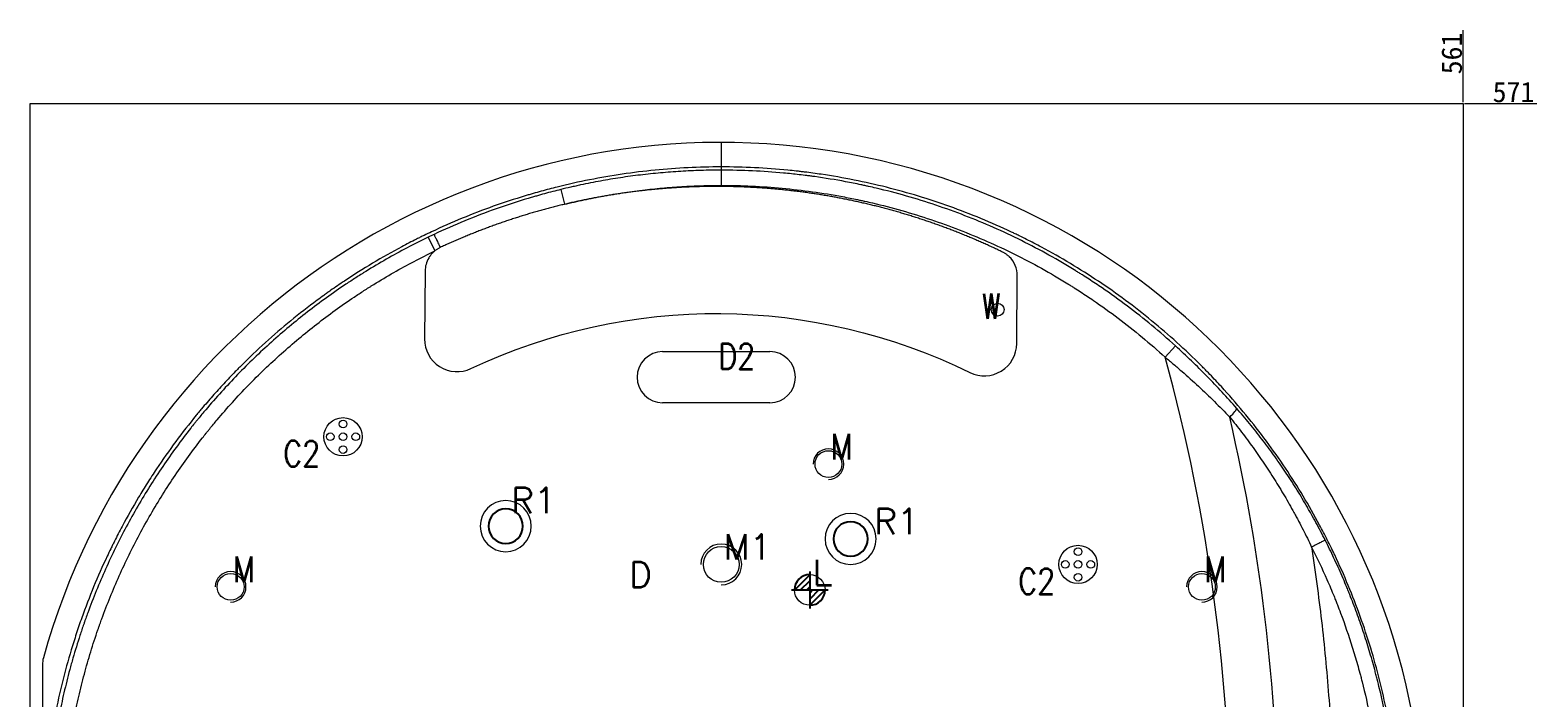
# Model space of a CAD drawing. Header units: millimetres. Extents: x 15571 to 16793, y 54841 to 55522.
# Drawn here: x 15587 to 16177, y 55208 to 55470 of the extents above; entities that cross this region are included whole.
import ezdxf

# ---------------------------------------------------------------- set-up
doc = ezdxf.new("R2010")
doc.units = ezdxf.units.MM
doc.linetypes.add('DASHED', pattern=[0])
for name, color, linetype in [('6', 6, 'Continuous'), ('dim', 4, 'Continuous'), ('PUNCH', 2, 'Continuous'), ('PUNCH_W', 1, 'Continuous')]:
    doc.layers.add(name, color=color, linetype=linetype)
doc.styles.add('_PUG_ERP', font='txt')
doc.styles.add('chinesef_fs', font='txt.shx', dxfattribs={"bigfont": 'gbcbig.shx'})
doc.dimstyles.new('_PUG_ERP', dxfattribs={"dimtxt": 8, "dimasz": 1.5, "dimexe": 0.5, "dimexo": 0.5, "dimgap": 0.5, "dimtad": 1, "dimtxsty": '_PUG_ERP', "dimblk": 'CLOSEDBLANK', "dimcen": 0, "dimclrd": 4, "dimclre": 4, "dimclrt": 3, "dimazin": 3, "dimtfac": 1, "dimtmove": 0, "dimatfit": 3, "dimldrblk": 'CLOSEDBLANK', "dimlwd": 9, "dimlwe": 9})

# ---------------------------------------------------------------- blocks, each defined once
blk = doc.blocks.new('pg_hx_L0')
at = {"color": 230}
for p, q in [((-0.5, -0.003), (0, 0.497)), ((0, 0.6), (0, -0.6)), ((-0.6, 0), (0.6, 0)), ((-0.3, 0), (0, 0.3)), ((-0.1, 0), (0, 0.1)), ((0.5, 0.003), (0, -0.497)), ((0.1, 0), (0, -0.1)), ((0.3, 0), (0, -0.3))]:
    blk.add_line(p, q, dxfattribs=at)
for start, end in [(90, 180), (270, 0)]:
    blk.add_arc((0, 0), 0.5, start, end, dxfattribs=at)
blk = doc.blocks.new('pg_hx_LLL0')
blk.add_blockref('pg_hx_L0', (0, 0))
blk = doc.blocks.new('*D737')
at = {"layer": 'Defpoints', "color": 0}
for p in [(16147.89, 55441.13), (16157.89, 55441.13), (15586.89, 54870.13)]:
    blk.add_point(p, dxfattribs=at)
at = {"layer": 'dim', "color": 4, "lineweight": 9}
blk.add_line((16148.39, 55441.13), (16176.68, 55441.13), dxfattribs=at)
at = {"layer": 'dim', "color": 3, "lineweight": 13, "insert": (16167.54, 55445.63), "char_height": 8, "attachment_point": 5, "style": '_PUG_ERP'}
blk.add_mtext('571', dxfattribs=at)
blk = doc.blocks.new('_ClosedBlank')
blk = doc.blocks.new('*D741')
at = {"layer": 'Defpoints', "color": 0}
for p in [(16147.89, 55451.13), (16147.89, 55441.13), (15586.89, 54870.13)]:
    blk.add_point(p, dxfattribs=at)
at = {"layer": 'dim', "color": 4, "lineweight": 9}
blk.add_line((16147.89, 55441.63), (16147.89, 55469.91), dxfattribs=at)
at = {"layer": 'dim', "color": 3, "lineweight": 13, "insert": (16143.39, 55460.77), "char_height": 8, "attachment_point": 5, "rotation": 90, "style": '_PUG_ERP'}
blk.add_mtext('561', dxfattribs=at)

msp = doc.modelspace()

# ---------------------------------------------------------------- linework, layer by layer
at = {"layer": '6', "color": 6, "linetype": 'DASHED', "lineweight": 18, "ltscale": 0.3}
for centre, start, end in [((15773.055, 55275.627), 0, 180), ((15908.055, 55270.627), 0, 180), ((15773.055, 55275.627), 180, 0), ((15908.055, 55270.627), 180, 0)]:
    msp.add_arc(centre, 10, start, end, dxfattribs=at)
at = {"layer": '6', "color": 6, "linetype": 'Continuous', "lineweight": 25, "ltscale": 0.3}
for centre, start, end in [((15773.055, 55275.627), 0, 180), ((15773.055, 55275.627), 180, 0), ((15908.055, 55270.627), 0, 180), ((15908.055, 55270.627), 180, 0)]:
    msp.add_arc(centre, 6.753, start, end, dxfattribs=at)
at = {"layer": 'dim', "color": 252, "linetype": 'DASHED', "lineweight": 13, "ltscale": 0.2}
msp.add_lwpolyline([(15586.895, 54870.127), (15586.895, 55441.127), (16147.895, 55441.127), (16147.895, 54870.127)], close=True, dxfattribs=at)
at = {"layer": 'PUNCH', "color": 2, "linetype": 'DASHED', "lineweight": 13, "ltscale": 0.778694}
msp.add_line((15857.414, 55416.327), (15857.414, 55415.063), dxfattribs=at)
at = {"layer": 'PUNCH', "color": 155, "linetype": 'DASHED', "lineweight": 13, "ltscale": 0.778694}
for p, q in [((15794.638, 55407.478), (15796.059, 55401.682)), ((15742.656, 55388.786), (15745.252, 55383.413)), ((16031.171, 55341.825), (16035.189, 55346.237))]:
    msp.add_line(p, q, dxfattribs=at)
at = {"layer": 'PUNCH', "color": 2, "linetype": 'Continuous', "lineweight": 18}
for p, q in [((15834.474, 55343.979), (15876.474, 55343.979)), ((15876.474, 55323.979), (15834.474, 55323.979))]:
    msp.add_line(p, q, dxfattribs=at)
at = {"layer": 'PUNCH', "color": 42, "linetype": 'Continuous', "lineweight": 18}
for centre, radius in [((15965.614, 55360.427), 2.5), ((15709.38, 55310.627), 7.5), ((15709.38, 55315.627), 1.5), ((15704.38, 55310.627), 1.5), ((15709.38, 55310.627), 1.5), ((15714.38, 55310.627), 1.5), ((15709.38, 55305.627), 1.5), ((15899.372, 55299.925), 5.253), ((15857.414, 55260.627), 7.003), ((15997.083, 55260.627), 7.5), ((15997.083, 55265.627), 1.5), ((15665.386, 55251.852), 5.253), ((15992.083, 55260.627), 1.5), ((15997.083, 55260.627), 1.5), ((15997.083, 55255.627), 1.5), ((16002.083, 55260.627), 1.5), ((16045.562, 55251.852), 5.253)]:
    msp.add_circle(centre, radius, dxfattribs=at)
at = {"layer": 'PUNCH', "color": 2, "linetype": 'Continuous', "lineweight": 18}
for centre, start, end in [((15834.474, 55333.979), 90, 269.999978), ((15876.474, 55333.979), 270.000001, 90)]:
    msp.add_arc(centre, 10, start, end, dxfattribs=at)
at = {"layer": 'PUNCH', "color": 155, "linetype": 'DASHED', "lineweight": 13, "ltscale": 0.778694}
for radius, start, end in [(724.926, 344.707417, 15.292584), (743.702, 346.967818, 13.032182)]:
    msp.add_arc((15331.914, 55150.627), radius, start, end, dxfattribs=at)
at = {"layer": 'PUNCH', "color": 42, "linetype": 'Continuous', "lineweight": 13}
for centre, radius in [((15899.372, 55299.925), 6), ((15857.414, 55260.627), 8), ((15665.386, 55251.852), 6), ((16045.562, 55251.852), 6)]:
    msp.add_arc(centre, radius, 270, 180, dxfattribs=at)
at = {"layer": 'PUNCH', "color": 155, "linetype": 'DASHED', "lineweight": 13, "ltscale": 0.778694}
msp.add_ellipse((16054.632, 55317.907), major_axis=(-4.516, -3.951), ratio=0.153596, start_param=1.8503456, end_param=3.0356107, dxfattribs=at)
for points, degree in [([(15857.414, 55425.927), (15857.414, 55424.384), (15857.414, 55422.594), (15857.414, 55420.61), (15857.414, 55418.497), (15857.414, 55416.327)], 5), ([(16088.51, 55267.454), (16088.489, 55267.497), (16088.467, 55267.54), (16088.445, 55267.583)], 3), ([(16088.445, 55267.583), (16089.94, 55257.913), (16092.559, 55238.516), (16095.369, 55209.292), (16097.057, 55179.981), (16097.62, 55150.627), (16097.057, 55121.273), (16095.369, 55091.962), (16092.559, 55062.738), (16089.94, 55043.341), (16088.445, 55033.671)], 3)]:
    msp.add_open_spline(points, degree=degree, dxfattribs=at)
at = {"layer": 'PUNCH', "color": 2, "linetype": 'DASHED', "lineweight": 13, "ltscale": 0.778694}
for points, knots in [([(15857.414, 55416.327), (15853.069, 55416.327), (15848.738, 55416.22), (15840.101, 55415.797), (15835.796, 55415.48), (15827.212, 55414.639), (15822.932, 55414.114), (15814.4, 55412.857), (15810.146, 55412.124), (15801.666, 55410.448), (15797.439, 55409.505), (15791.118, 55407.931), (15789.014, 55407.38), (15785.864, 55406.513), (15784.29, 55406.069), (15782.718, 55405.61), (15781.932, 55405.378), (15781.67, 55405.301), (15781.147, 55405.144), (15780.885, 55405.066), (15776.441, 55403.724), (15772.298, 55402.361), (15764.089, 55399.435), (15760.023, 55397.872), (15751.97, 55394.547), (15747.983, 55392.784), (15743.047, 55390.455), (15742.063, 55389.983), (15740.589, 55389.265), (15740.099, 55389.025), (15739.12, 55388.54), (15738.631, 55388.297), (15736.192, 55387.071), (15734.255, 55386.068), (15728.485, 55382.989), (15724.692, 55380.844), (15717.218, 55376.371), (15713.535, 55374.042), (15708.095, 55370.411), (15705.845, 55368.869), (15703.617, 55367.29), (15702.727, 55366.656), (15702.283, 55366.338), (15700.955, 55365.378), (15700.074, 55364.733), (15695.691, 55361.484), (15692.254, 55358.803), (15685.519, 55353.277), (15682.22, 55350.432), (15675.762, 55344.58), (15672.602, 55341.572), (15669.126, 55338.096), (15668.741, 55337.708), (15667.974, 55336.931), (15666.826, 55335.762), (15665.69, 55334.582), (15663.432, 55332.209), (15660.461, 55329.009), (15656.848, 55324.918), (15654.724, 55322.423), (15653.67, 55321.169), (15653.32, 55320.749), (15652.622, 55319.909), (15652.274, 55319.487), (15649.158, 55315.686), (15646.476, 55312.244), (15641.283, 55305.231), (15638.772, 55301.661), (15635.744, 55297.119), (15635.143, 55296.206), (15633.954, 55294.373), (15633.365, 55293.453), (15631.615, 55290.683), (15630.472, 55288.824), (15627.114, 55283.204), (15624.968, 55279.405), (15621.89, 55273.627), (15620.887, 55271.687), (15619.663, 55269.246), (15619.419, 55268.757), (15618.936, 55267.777), (15618.215, 55266.306), (15617.508, 55264.829), (15615.183, 55259.894), (15613.423, 55255.906), (15610.103, 55247.851), (15608.543, 55243.784), (15606.352, 55237.625), (15605.647, 55235.562), (15604.627, 55232.453), (15604.126, 55230.894), (15603.558, 55229.07), (15603.318, 55228.287), (15603.159, 55227.764), (15603.08, 55227.502), (15601.741, 55223.057), (15600.589, 55218.86), (15598.499, 55210.442), (15597.56, 55206.221), (15595.892, 55197.756), (15595.163, 55193.511), (15593.912, 55184.998), (15592.869, 55176.461), (15592.24, 55167.878), (15591.82, 55159.27), (15591.714, 55154.955), (15591.714, 55150.627)], [0, 0, 0, 0, 0.03125, 0.03125, 0.0625, 0.0625, 0.09375, 0.09375, 0.125, 0.125, 0.15625, 0.15625, 0.171875, 0.171875, 0.1796875, 0.1835937, 0.1835937, 0.1855469, 0.1855469, 0.1875, 0.1875, 0.21875, 0.21875, 0.25, 0.25, 0.28125, 0.28125, 0.2890625, 0.2890625, 0.2929687, 0.2929687, 0.296875, 0.296875, 0.3125, 0.3125, 0.34375, 0.34375, 0.375, 0.375, 0.390625, 0.3945312, 0.3945312, 0.3984375, 0.3984375, 0.40625, 0.40625, 0.4375, 0.4375, 0.46875, 0.46875, 0.5, 0.5, 0.5039062, 0.5039062, 0.5078125, 0.515625, 0.515625, 0.53125, 0.546875, 0.5546875, 0.5546875, 0.5585937, 0.5585937, 0.5625, 0.5625, 0.59375, 0.59375, 0.625, 0.625, 0.6328125, 0.6328125, 0.640625, 0.640625, 0.65625, 0.65625, 0.6875, 0.6875, 0.703125, 0.703125, 0.7070312, 0.7070312, 0.7109375, 0.71875, 0.71875, 0.75, 0.75, 0.78125, 0.78125, 0.796875, 0.796875, 0.8046875, 0.8085937, 0.8105469, 0.8105469, 0.8125, 0.8125, 0.84375, 0.84375, 0.875, 0.875, 0.90625, 0.90625, 0.9375, 0.96875, 0.96875, 1, 1, 1, 1]), ([(16123.114, 55150.627), (16123.114, 55155.012), (16123.005, 55159.392), (16122.572, 55168.14), (16122.248, 55172.508), (16121.761, 55177.415), (16121.705, 55177.96), (16121.619, 55178.778), (16121.589, 55179.05), (16121.53, 55179.595), (16121.38, 55180.957), (16121.22, 55182.315), (16120.815, 55185.571), (16120.519, 55187.733), (16119.553, 55194.199), (16118.805, 55198.48), (16117.104, 55206.984), (16115.199, 55215.431), (16112.887, 55223.762), (16110.372, 55232.036), (16109.013, 55236.145), (16106.09, 55244.304), (16104.527, 55248.354), (16101.193, 55256.397), (16099.422, 55260.388), (16097.429, 55264.598), (16097.311, 55264.846), (16097.075, 55265.34), (16096.72, 55266.081), (16095.884, 55267.805), (16095.154, 55269.274), (16093.679, 55272.201), (16092.673, 55274.136), (16089.589, 55279.894), (16087.445, 55283.672), (16082.983, 55291.104), (16080.666, 55294.759), (16075.857, 55301.947), (16073.367, 55305.481), (16068.213, 55312.426), (16065.55, 55315.838), (16060.049, 55322.54), (16057.212, 55325.83), (16052.824, 55330.671), (16051.34, 55332.27), (16049.079, 55334.644), (16047.94, 55335.825), (16046.789, 55336.997), (16046.211, 55337.582), (16046.018, 55337.776), (16045.632, 55338.165), (16042.343, 55341.462), (16038.982, 55344.659), (16032.53, 55350.501), (16029.242, 55353.335), (16022.542, 55358.829), (16019.13, 55361.49), (16012.184, 55366.64), (16005.115, 55371.618), (15997.8, 55376.253), (15990.361, 55380.715), (15986.58, 55382.859), (15980.814, 55385.943), (15978.876, 55386.949), (15975.946, 55388.425), (15974.965, 55388.911), (15973.734, 55389.512), (15973.487, 55389.632), (15972.994, 55389.871), (15972.254, 55390.228), (15971.513, 55390.582), (15967.06, 55392.688), (15963.072, 55394.454), (15955.036, 55397.782), (15950.987, 55399.342), (15942.832, 55402.26), (15938.724, 55403.617), (15930.45, 55406.128), (15926.284, 55407.283), (15917.892, 55409.389), (15909.441, 55411.292), (15900.87, 55412.785), (15894.397, 55413.75), (15892.232, 55414.045), (15889.516, 55414.381), (15888.972, 55414.447), (15888.156, 55414.543), (15887.883, 55414.574), (15887.339, 55414.637), (15885.977, 55414.79), (15884.616, 55414.933), (15879.172, 55415.471), (15874.818, 55415.792), (15866.113, 55416.22), (15861.763, 55416.327), (15857.414, 55416.327)], [0, 0, 0, 0, 0.03125, 0.03125, 0.0625, 0.0625, 0.0664063, 0.0664063, 0.0683594, 0.0683594, 0.0703125, 0.078125, 0.078125, 0.09375, 0.09375, 0.125, 0.125, 0.15625, 0.1875, 0.1875, 0.21875, 0.21875, 0.25, 0.25, 0.28125, 0.28125, 0.2832031, 0.2832031, 0.2851563, 0.2890625, 0.296875, 0.296875, 0.3125, 0.3125, 0.34375, 0.34375, 0.375, 0.375, 0.40625, 0.40625, 0.4375, 0.4375, 0.46875, 0.46875, 0.484375, 0.484375, 0.4921875, 0.4960937, 0.4960937, 0.4980469, 0.4980469, 0.5, 0.53125, 0.53125, 0.5625, 0.5625, 0.59375, 0.59375, 0.625, 0.65625, 0.65625, 0.6875, 0.6875, 0.703125, 0.703125, 0.7109375, 0.7109375, 0.7128906, 0.7128906, 0.7148437, 0.71875, 0.71875, 0.75, 0.75, 0.78125, 0.78125, 0.8125, 0.8125, 0.84375, 0.84375, 0.875, 0.90625, 0.90625, 0.921875, 0.921875, 0.9257812, 0.9257812, 0.9277344, 0.9277344, 0.9296875, 0.9375, 0.9375, 0.96875, 0.96875, 1, 1, 1, 1]), ([(15857.414, 55415.063), (15857.414, 55415.025), (15857.414, 55414.953), (15857.414, 55414.745), (15857.414, 55414.608), (15857.414, 55414.275), (15857.414, 55414.079), (15857.414, 55413.633), (15857.414, 55413.383), (15857.414, 55412.838), (15857.414, 55412.543), (15857.414, 55411.918), (15857.414, 55411.588), (15857.414, 55410.904), (15857.414, 55410.55), (15857.415, 55409.829), (15857.415, 55409.462), (15857.415, 55409.096)], [0, 0, 0, 0, 0.125, 0.125, 0.25, 0.25, 0.375, 0.375, 0.5, 0.5, 0.625, 0.625, 0.75, 0.75, 0.875, 0.875, 1, 1, 1, 1])]:
    msp.add_open_spline(points, degree=3, knots=knots, dxfattribs=at)
at = {"layer": 'PUNCH', "color": 155, "linetype": 'DASHED', "lineweight": 13, "ltscale": 0.778694}
for points, knots in [([(15857.414, 55415.063), (15854.763, 55415.063), (15849.469, 55414.982), (15841.555, 55414.623), (15833.667, 55414.028), (15825.805, 55413.198), (15817.969, 55412.133), (15812.763, 55411.265), (15807.565, 55410.319), (15804.971, 55409.806), (15801.733, 55409.115), (15801.086, 55408.974), (15800.115, 55408.759), (15799.792, 55408.687), (15799.145, 55408.541), (15797.53, 55408.174), (15795.921, 55407.793), (15794.638, 55407.478)], [0, 0, 0, 0, 0.125, 0.25, 0.375, 0.5, 0.625, 0.75, 0.75, 0.875, 0.875, 0.90625, 0.90625, 0.921875, 0.921875, 0.9375, 1, 1, 1, 1]), ([(16035.189, 55346.237), (16032.169, 55348.987), (16029.091, 55351.662), (16022.822, 55356.862), (16019.63, 55359.386), (16013.134, 55364.286), (16009.829, 55366.66), (16004.787, 55370.11), (16002.244, 55371.806), (15999.24, 55373.736), (15997.945, 55374.552), (15997.08, 55375.094), (15996.646, 55375.364), (15992.738, 55377.779), (15989.228, 55379.838), (15982.137, 55383.78), (15978.556, 55385.664), (15971.324, 55389.259), (15967.673, 55390.971), (15960.301, 55394.225), (15956.58, 55395.766), (15949.069, 55398.678), (15945.278, 55400.048), (15937.627, 55402.617), (15933.767, 55403.816), (15925.975, 55406.04), (15922.044, 55407.066), (15917.084, 55408.236), (15916.09, 55408.465), (15914.845, 55408.744), (15914.595, 55408.799), (15914.097, 55408.91), (15913.349, 55409.074), (15910.603, 55409.663), (15908.101, 55410.163), (15902.083, 55411.292), (15898.054, 55411.951), (15893.503, 55412.588), (15892.997, 55412.657), (15891.985, 55412.793), (15890.467, 55412.992), (15886.921, 55413.425), (15883.879, 55413.743), (15877.789, 55414.309), (15873.723, 55414.592), (15865.578, 55414.969), (15861.499, 55415.063), (15857.414, 55415.063)], [0, 0, 0, 0, 0.0625, 0.0625, 0.125, 0.125, 0.1875, 0.1875, 0.21875, 0.234375, 0.2421875, 0.2421875, 0.25, 0.25, 0.3125, 0.3125, 0.375, 0.375, 0.4375, 0.4375, 0.5, 0.5, 0.5625, 0.5625, 0.625, 0.625, 0.6875, 0.6875, 0.703125, 0.703125, 0.7070313, 0.7070313, 0.7109375, 0.71875, 0.75, 0.75, 0.8125, 0.8125, 0.8203125, 0.8203125, 0.828125, 0.84375, 0.875, 0.875, 0.9375, 0.9375, 1, 1, 1, 1]), ([(15794.638, 55407.478), (15792.499, 55406.954), (15790.368, 55406.403), (15787.181, 55405.537), (15785.591, 55405.094), (15784.004, 55404.636), (15782.948, 55404.327), (15782.42, 55404.171), (15777.674, 55402.753), (15773.495, 55401.389), (15761.075, 55396.991), (15752.951, 55393.65), (15744.983, 55389.896)], [0, 0, 0, 0, 0.125, 0.125, 0.1875, 0.21875, 0.21875, 0.25, 0.25, 0.5, 0.5, 1, 1, 1, 1]), ([(15796.061, 55401.683), (15797.322, 55401.992), (15798.903, 55402.367), (15800.49, 55402.728), (15801.126, 55402.871), (15801.444, 55402.942), (15802.397, 55403.152), (15803.033, 55403.291), (15806.213, 55403.969), (15808.759, 55404.471), (15813.855, 55405.398), (15818.956, 55406.246), (15826.621, 55407.285), (15834.299, 55408.092), (15841.991, 55408.67), (15849.695, 55409.017), (15854.84, 55409.095), (15857.415, 55409.096)], [0, 0, 0, 0, 0.0625, 0.078125, 0.078125, 0.09375, 0.09375, 0.125, 0.125, 0.25, 0.25, 0.375, 0.5, 0.625, 0.75, 0.875, 1, 1, 1, 1]), ([(15857.415, 55409.096), (15861.411, 55409.096), (15865.397, 55409.004), (15873.349, 55408.636), (15877.315, 55408.36), (15885.227, 55407.626), (15889.174, 55407.167), (15897.046, 55406.068), (15900.972, 55405.427), (15906.845, 55404.328), (15908.801, 55403.938), (15911.242, 55403.423), (15911.974, 55403.266), (15912.706, 55403.106), (15913.194, 55402.998), (15913.437, 55402.944), (15914.656, 55402.672), (15915.629, 55402.449), (15920.481, 55401.305), (15928.173, 55399.302), (15935.727, 55396.96), (15943.212, 55394.449), (15946.921, 55393.109), (15954.269, 55390.263), (15957.909, 55388.756), (15965.122, 55385.576), (15968.694, 55383.902), (15975.769, 55380.386), (15979.272, 55378.544), (15986.209, 55374.69), (15989.643, 55372.677), (15993.466, 55370.315), (15993.89, 55370.051), (15994.737, 55369.521), (15996.004, 55368.722), (15998.943, 55366.835), (16001.43, 55365.176), (16006.363, 55361.802), (16009.596, 55359.48), (16015.951, 55354.688), (16019.073, 55352.218), (16025.206, 55347.132), (16028.217, 55344.516), (16031.171, 55341.825)], [0, 0, 0, 0, 0.0625, 0.0625, 0.125, 0.125, 0.1875, 0.1875, 0.25, 0.25, 0.28125, 0.28125, 0.2890625, 0.2929687, 0.2929687, 0.296875, 0.296875, 0.3125, 0.3125, 0.375, 0.4375, 0.4375, 0.5, 0.5, 0.5625, 0.5625, 0.625, 0.625, 0.6875, 0.6875, 0.75, 0.75, 0.7578125, 0.7578125, 0.765625, 0.78125, 0.8125, 0.8125, 0.875, 0.875, 0.9375, 0.9375, 1, 1, 1, 1]), ([(15742.656, 55388.786), (15739.888, 55387.45), (15734.395, 55384.676), (15728.983, 55381.703), (15723.613, 55378.628), (15720.949, 55377.04), (15717.976, 55375.196), (15717.645, 55374.99), (15716.986, 55374.577), (15716, 55373.956), (15713.709, 55372.493), (15711.766, 55371.215), (15707.909, 55368.629), (15702.838, 55365.099), (15695.449, 55359.56), (15688.274, 55353.78), (15681.312, 55347.762), (15676.812, 55343.59), (15672.384, 55339.337), (15670.205, 55337.171), (15665.92, 55332.758), (15661.706, 55328.265), (15657.636, 55323.609), (15654.639, 55320.056), (15653.649, 55318.861), (15652.423, 55317.355), (15652.056, 55316.902), (15651.691, 55316.447), (15651.447, 55316.144), (15651.325, 55315.992), (15650.718, 55315.233), (15650.236, 55314.624), (15647.838, 55311.569), (15645.968, 55309.099), (15640.502, 55301.607), (15637.049, 55296.507), (15632.15, 55288.701), (15628.979, 55283.445), (15624.501, 55275.406), (15620.302, 55267.212), (15617.69, 55261.645), (15613.914, 55253.217), (15611.586, 55247.493), (15609.184, 55240.934), (15608.788, 55239.838), (15608.399, 55238.738), (15608.141, 55238.004), (15608.013, 55237.637), (15607.376, 55235.8), (15606.88, 55234.326), (15605.431, 55229.891), (15604.518, 55226.919), (15603.441, 55223.182), (15603.229, 55222.434), (15602.916, 55221.31), (15602.812, 55220.935), (15602.606, 55220.185), (15602.097, 55218.309), (15601.609, 55216.431), (15600.478, 55211.916), (15599.779, 55208.899), (15598.488, 55202.85), (15597.896, 55199.819), (15596.82, 55193.741), (15595.852, 55187.649), (15594.719, 55178.467), (15593.906, 55169.242), (15593.579, 55163.063), (15593.414, 55158.418), (15593.373, 55156.867), (15593.332, 55154.539), (15593.316, 55153.374), (15593.307, 55152.014), (15593.305, 55151.334), (15593.304, 55150.994), (15593.304, 55150.824), (15593.304, 55150.739), (15593.304, 55150.696), (15593.304, 55150.678), (15593.304, 55150.666), (15593.304, 55150.659), (15593.304, 55150.653)], [0, 0, 0, 0, 0.03125, 0.0625, 0.0625, 0.09375, 0.09375, 0.0976563, 0.0976563, 0.1015625, 0.109375, 0.125, 0.125, 0.15625, 0.1875, 0.21875, 0.25, 0.28125, 0.28125, 0.3125, 0.3125, 0.34375, 0.375, 0.375, 0.390625, 0.390625, 0.3945313, 0.3964844, 0.3964844, 0.3984375, 0.3984375, 0.40625, 0.40625, 0.4375, 0.4375, 0.5, 0.5, 0.53125, 0.5625, 0.59375, 0.625, 0.625, 0.6875, 0.6875, 0.6953125, 0.6992188, 0.6992188, 0.703125, 0.703125, 0.71875, 0.71875, 0.75, 0.75, 0.7578125, 0.7578125, 0.7617188, 0.7617188, 0.765625, 0.78125, 0.78125, 0.8125, 0.8125, 0.84375, 0.84375, 0.875, 0.90625, 0.9375, 0.96875, 0.96875, 0.984375, 0.984375, 0.9921875, 0.9960938, 0.9980469, 0.9990234, 0.9995117, 0.9997559, 0.9998779, 0.999939, 0.999939, 1, 1, 1, 1]), ([(15744.983, 55389.896), (15744.789, 55389.804), (15744.4, 55389.621), (15744.012, 55389.436), (15743.43, 55389.159), (15743.043, 55388.973), (15742.656, 55388.786)], [0, 0, 0, 0, 0.25, 0.5, 0.5, 1, 1, 1, 1]), ([(15744.983, 55389.896), (15744.999, 55389.863), (15745.028, 55389.801), (15745.112, 55389.623), (15745.167, 55389.507), (15745.3, 55389.223), (15745.379, 55389.056), (15745.559, 55388.676), (15745.659, 55388.463), (15745.878, 55387.998), (15745.997, 55387.746), (15746.249, 55387.211), (15746.383, 55386.927), (15746.661, 55386.338), (15746.805, 55386.033), (15747.099, 55385.409), (15747.249, 55385.09), (15747.399, 55384.77)], [0, 0, 0, 0, 0.125, 0.125, 0.25, 0.25, 0.375, 0.375, 0.5, 0.5, 0.625, 0.625, 0.75, 0.75, 0.875, 0.875, 1, 1, 1, 1]), ([(15599.271, 55150.653), (15599.271, 55153.699), (15599.326, 55156.735), (15599.54, 55162.79), (15599.7, 55165.809), (15600.124, 55171.828), (15600.653, 55177.829), (15601.757, 55186.778), (15602.699, 55192.709), (15603.744, 55198.623), (15604.318, 55201.571), (15605.569, 55207.449), (15606.925, 55213.31), (15608.488, 55219.135), (15610.155, 55224.942), (15611.042, 55227.837), (15612.451, 55232.165), (15612.934, 55233.606), (15613.554, 55235.404), (15613.679, 55235.763), (15613.931, 55236.482), (15614.057, 55236.841), (15614.439, 55237.916), (15614.697, 55238.632), (15617.041, 55245.056), (15619.315, 55250.661), (15623.003, 55258.915), (15625.555, 55264.367), (15629.657, 55272.391), (15634.033, 55280.264), (15637.133, 55285.411), (15641.921, 55293.055), (15645.297, 55298.049), (15650.642, 55305.384), (15652.471, 55307.804), (15654.816, 55310.795), (15655.287, 55311.391), (15656, 55312.284), (15656.238, 55312.581), (15656.715, 55313.173), (15657.912, 55314.652), (15659.122, 55316.114), (15662.054, 55319.595), (15666.035, 55324.154), (15670.158, 55328.555), (15674.35, 55332.877), (15676.482, 55334.998), (15680.814, 55339.162), (15685.217, 55343.247), (15692.029, 55349.141), (15699.051, 55354.8), (15706.281, 55360.223), (15711.243, 55363.68), (15715.019, 55366.212), (15716.92, 55367.462), (15719.161, 55368.895), (15720.127, 55369.503), (15720.772, 55369.907), (15721.095, 55370.109), (15724.006, 55371.915), (15726.613, 55373.469), (15731.869, 55376.48), (15737.166, 55379.39), (15742.543, 55382.105), (15745.252, 55383.413)], [0, 0, 0, 0, 0.03125, 0.03125, 0.0625, 0.0625, 0.09375, 0.125, 0.15625, 0.15625, 0.1875, 0.1875, 0.21875, 0.25, 0.25, 0.28125, 0.28125, 0.296875, 0.296875, 0.3007812, 0.3007812, 0.3046875, 0.3046875, 0.3125, 0.3125, 0.375, 0.375, 0.40625, 0.4375, 0.46875, 0.5, 0.5, 0.5625, 0.5625, 0.59375, 0.59375, 0.6015625, 0.6015625, 0.6054687, 0.6054687, 0.609375, 0.625, 0.625, 0.65625, 0.6875, 0.6875, 0.71875, 0.71875, 0.75, 0.78125, 0.8125, 0.84375, 0.875, 0.875, 0.890625, 0.8984375, 0.9023437, 0.9023437, 0.90625, 0.90625, 0.9375, 0.9375, 0.96875, 1, 1, 1, 1]), ([(16059.186, 55321.762), (16057.314, 55323.904), (16055.41, 55326.02), (16051.539, 55330.201), (16049.571, 55332.265), (16045.572, 55336.344), (16043.541, 55338.358), (16039.413, 55342.335), (16037.318, 55344.298), (16035.189, 55346.237)], [0, 0, 0, 0, 0.25, 0.25, 0.5, 0.5, 0.75, 0.75, 1, 1, 1, 1]), ([(16031.171, 55341.825), (16032.291, 55340.901), (16033.402, 55339.97), (16035.608, 55338.095), (16036.703, 55337.15), (16039.962, 55334.296), (16042.102, 55332.366), (16046.316, 55328.451), (16048.391, 55326.466), (16052.474, 55322.44), (16054.484, 55320.399), (16056.461, 55318.33)], [0, 0, 0, 0, 0.125, 0.125, 0.25, 0.25, 0.5, 0.5, 0.75, 0.75, 1, 1, 1, 1]), ([(16056.461, 55318.33), (16058.042, 55316.392), (16059.593, 55314.428), (16062.632, 55310.455), (16064.12, 55308.445), (16067.036, 55304.378), (16068.464, 55302.322), (16071.258, 55298.165), (16072.624, 55296.063), (16075.296, 55291.816), (16076.602, 55289.671), (16079.153, 55285.336), (16080.398, 55283.146), (16081.764, 55280.659), (16081.915, 55280.382), (16082.217, 55279.828), (16082.368, 55279.55), (16082.817, 55278.717), (16083.71, 55277.048), (16084.585, 55275.369), (16086.309, 55271.998), (16087.426, 55269.735), (16088.51, 55267.454)], [0, 0, 0, 0, 0.125, 0.125, 0.25, 0.25, 0.375, 0.375, 0.5, 0.5, 0.625, 0.625, 0.75, 0.75, 0.765625, 0.765625, 0.78125, 0.78125, 0.8125, 0.875, 0.875, 1, 1, 1, 1]), ([(16093.838, 55270.142), (16092.661, 55272.474), (16091.449, 55274.788), (16089.579, 55278.23), (16088.946, 55279.373), (16087.984, 55281.079), (16087.662, 55281.647), (16087.174, 55282.496), (16087.011, 55282.779), (16086.684, 55283.344), (16085.207, 55285.883), (16083.69, 55288.391), (16080.928, 55292.8), (16079.514, 55294.979), (16076.624, 55299.288), (16075.147, 55301.418), (16072.128, 55305.626), (16070.587, 55307.705), (16067.44, 55311.811), (16065.834, 55313.838), (16062.559, 55317.84), (16060.889, 55319.815), (16059.186, 55321.762)], [0, 0, 0, 0, 0.125, 0.125, 0.1875, 0.1875, 0.21875, 0.21875, 0.234375, 0.234375, 0.25, 0.375, 0.375, 0.5, 0.5, 0.625, 0.625, 0.75, 0.75, 0.875, 0.875, 1, 1, 1, 1]), ([(16093.838, 55270.142), (16093.804, 55270.124), (16093.74, 55270.092), (16093.554, 55269.998), (16093.432, 55269.937), (16093.135, 55269.787), (16092.959, 55269.699), (16092.561, 55269.498), (16092.338, 55269.385), (16091.852, 55269.14), (16091.588, 55269.007), (16091.03, 55268.725), (16090.736, 55268.577), (16090.125, 55268.268), (16089.808, 55268.109), (16089.165, 55267.784), (16088.838, 55267.619), (16088.51, 55267.454)], [0, 0, 0, 0, 0.125, 0.125, 0.25, 0.25, 0.375, 0.375, 0.5, 0.5, 0.625, 0.625, 0.75, 0.75, 0.875, 0.875, 1, 1, 1, 1]), ([(16122.273, 55150.615), (16122.273, 55153.207), (16122.235, 55155.794), (16122.084, 55160.958), (16121.971, 55163.535), (16121.52, 55171.254), (16121.07, 55176.38), (16120.173, 55184.042), (16119.501, 55189.141), (16118.681, 55194.221), (16117.338, 55201.826), (16116.295, 55206.878), (16114.802, 55213.169), (16114.494, 55214.426), (16114.017, 55216.31), (16113.856, 55216.937), (16113.53, 55218.191), (16112.701, 55221.321), (16111.817, 55224.433), (16110.33, 55229.389), (16108.77, 55234.321), (16106.216, 55241.649), (16104.369, 55246.488), (16103.169, 55249.497), (16102.927, 55250.098), (16102.439, 55251.298), (16101.7, 55253.095), (16100.941, 55254.883), (16099.397, 55258.447), (16098.334, 55260.808), (16096.138, 55265.498), (16095.005, 55267.828), (16093.838, 55270.142)], [0, 0, 0, 0, 0.0625, 0.0625, 0.125, 0.125, 0.25, 0.25, 0.3125, 0.375, 0.375, 0.5, 0.5, 0.53125, 0.53125, 0.546875, 0.546875, 0.5625, 0.625, 0.625, 0.6875, 0.75, 0.8125, 0.8125, 0.828125, 0.828125, 0.84375, 0.875, 0.875, 0.9375, 0.9375, 1, 1, 1, 1]), ([(16088.51, 55267.454), (16090.633, 55263.245), (16092.639, 55258.984), (16095.473, 55252.512), (16096.388, 55250.342), (16097.496, 55247.612), (16097.715, 55247.065), (16098.151, 55245.97), (16098.799, 55244.326), (16099.429, 55242.676), (16101.492, 55237.164), (16103.021, 55232.714), (16105.132, 55225.981), (16106.142, 55222.599), (16107.24, 55218.627), (16107.769, 55216.635), (16107.992, 55215.78), (16108.139, 55215.209), (16108.212, 55214.924), (16109.448, 55210.071), (16110.483, 55205.485), (16112.301, 55196.278), (16113.084, 55191.656), (16114.398, 55182.377), (16114.93, 55177.719), (16115.741, 55168.368), (16116.02, 55163.675), (16116.172, 55158.963)], [0, 0, 0, 0, 0.125, 0.125, 0.1875, 0.1875, 0.203125, 0.203125, 0.21875, 0.25, 0.25, 0.375, 0.375, 0.4375, 0.46875, 0.484375, 0.4921875, 0.4921875, 0.5, 0.5, 0.625, 0.625, 0.75, 0.75, 0.875, 0.875, 1, 1, 1, 1])]:
    msp.add_open_spline(points, degree=3, knots=knots, dxfattribs=at)
at = {"layer": 'PUNCH_W', "color": 1, "lineweight": 13}
for points in [[(15592.076, 55077.239, 7.3668404), (15592.076, 55224.015, 0.0675621), (15591.714, 55221.349), (15591.714, 55079.905, 0.0675622)], [(15842.899, 55408.364), (15842.4, 55408.339), (15841.9, 55408.313), (15841.401, 55408.286), (15840.902, 55408.257), (15840.403, 55408.228), (15839.904, 55408.198), (15839.405, 55408.167), (15838.906, 55408.135), (15838.407, 55408.102), (15837.908, 55408.068), (15837.409, 55408.034), (15836.91, 55407.998), (15836.412, 55407.961), (15835.913, 55407.923), (15835.415, 55407.884), (15834.916, 55407.845), (15834.418, 55407.804), (15833.92, 55407.762), (15833.421, 55407.719), (15832.923, 55407.676), (15832.425, 55407.631), (15831.927, 55407.586), (15831.43, 55407.539), (15830.932, 55407.492), (15830.434, 55407.443), (15829.937, 55407.394), (15829.439, 55407.343), (15828.942, 55407.292), (15828.445, 55407.239), (15827.947, 55407.186), (15827.45, 55407.132), (15826.953, 55407.077), (15826.457, 55407.02), (15825.96, 55406.963), (15825.463, 55406.905), (15824.967, 55406.846), (15824.47, 55406.786), (15823.974, 55406.725), (15823.478, 55406.663), (15822.982, 55406.6), (15822.486, 55406.536), (15821.99, 55406.471), (15821.495, 55406.405), (15820.999, 55406.338), (15820.504, 55406.27), (15820.009, 55406.202), (15819.513, 55406.132), (15819.019, 55406.061), (15818.524, 55405.989), (15818.029, 55405.917), (15817.534, 55405.843), (15817.04, 55405.769), (15816.546, 55405.693), (15816.052, 55405.617), (15815.558, 55405.539), (15815.064, 55405.461), (15814.57, 55405.381), (15814.077, 55405.301), (15813.583, 55405.22), (15813.09, 55405.137), (15812.597, 55405.054), (15812.104, 55404.97), (15811.612, 55404.885), (15811.119, 55404.799), (15810.627, 55404.712), (15810.135, 55404.624), (15809.643, 55404.535), (15809.151, 55404.445), (15808.659, 55404.354), (15808.168, 55404.262), (15807.676, 55404.169), (15807.185, 55404.075), (15806.694, 55403.98), (15806.203, 55403.885), (15805.713, 55403.788), (15805.222, 55403.69), (15804.732, 55403.592), (15804.242, 55403.492), (15803.752, 55403.392), (15803.263, 55403.29), (15802.773, 55403.188), (15802.284, 55403.085), (15801.795, 55402.98), (15801.306, 55402.875), (15800.818, 55402.769), (15800.329, 55402.662), (15799.841, 55402.554), (15799.353, 55402.445), (15798.866, 55402.335), (15798.378, 55402.224), (15797.891, 55402.112), (15797.404, 55401.999), (15796.917, 55401.885), (15796.43, 55401.771), (15795.944, 55401.655), (15795.457, 55401.538), (15794.971, 55401.421), (15794.486, 55401.302), (15794, 55401.183), (15793.515, 55401.062), (15793.03, 55400.941), (15792.545, 55400.819), (15792.06, 55400.695), (15791.576, 55400.571), (15791.092, 55400.446), (15790.608, 55400.32), (15790.125, 55400.193), (15789.641, 55400.065), (15789.158, 55399.936), (15788.675, 55399.806), (15788.193, 55399.676), (15787.71, 55399.544), (15787.228, 55399.411), (15786.746, 55399.278), (15786.265, 55399.143), (15785.784, 55399.008), (15785.303, 55398.871), (15784.822, 55398.734), (15784.341, 55398.596), (15783.861, 55398.456), (15783.381, 55398.316), (15782.901, 55398.175), (15782.422, 55398.033), (15781.943, 55397.89), (15781.464, 55397.746), (15780.986, 55397.601), (15780.507, 55397.456), (15780.029, 55397.309), (15779.552, 55397.161), (15779.074, 55397.013), (15778.597, 55396.863), (15778.12, 55396.713), (15777.644, 55396.562), (15777.167, 55396.409), (15776.691, 55396.256), (15776.216, 55396.102), (15775.74, 55395.947), (15775.265, 55395.791), (15774.791, 55395.634), (15774.316, 55395.476), (15773.842, 55395.318), (15773.368, 55395.158), (15772.895, 55394.997), (15772.421, 55394.836), (15771.949, 55394.673), (15771.476, 55394.51), (15771.004, 55394.346), (15770.532, 55394.181), (15770.06, 55394.014), (15769.589, 55393.847), (15769.118, 55393.679), (15768.647, 55393.511), (15768.177, 55393.341), (15767.707, 55393.17), (15767.238, 55392.998), (15766.768, 55392.826), (15766.299, 55392.652), (15765.831, 55392.478), (15765.362, 55392.303), (15764.894, 55392.127), (15764.427, 55391.95), (15763.96, 55391.772), (15763.493, 55391.593), (15763.026, 55391.413), (15762.56, 55391.232), (15762.094, 55391.05), (15761.629, 55390.868), (15761.164, 55390.684), (15760.699, 55390.5), (15760.234, 55390.315), (15759.77, 55390.129), (15759.307, 55389.942), (15758.843, 55389.754), (15758.38, 55389.565), (15757.918, 55389.375), (15757.456, 55389.184), (15756.994, 55388.993), (15756.532, 55388.8), (15756.071, 55388.607), (15755.61, 55388.413), (15755.15, 55388.218), (15754.69, 55388.021), (15754.231, 55387.825), (15753.771, 55387.627), (15753.313, 55387.428), (15752.854, 55387.228), (15752.396, 55387.028), (15751.938, 55386.826), (15751.481, 55386.624), (15751.024, 55386.421), (15750.568, 55386.217), (15750.112, 55386.012), (15749.656, 55385.806), (15749.201, 55385.599), (15748.746, 55385.392), (15748.292, 55385.183), (15747.838, 55384.974), (15747.399, 55384.77, 0.0126175), (15746.952, 55384.548, 0.0126554), (15746.515, 55384.304, 0.0125965), (15746.092, 55384.038, 0.0125521), (15745.683, 55383.751, 0.0125193), (15745.288, 55383.444, 0.01243), (15744.91, 55383.117, 0.012319), (15744.548, 55382.772, 0.0121863), (15744.203, 55382.41, 0.0120224), (15743.876, 55382.032, 0.0118069), (15743.568, 55381.638, 0.0116632), (15743.278, 55381.231, 0.0114609), (15743.008, 55380.81), (15742.895, 55380.621, 0.1309272), (15741.498, 55375.543), (15741.285, 55348.978, 0.5528483), (15759.451, 55337.366, -0.2285139), (15954.748, 55335.798, 0.5528483), (15973.099, 55347.117), (15973.312, 55373.682, 0.2073536), (15970.137, 55381.172, 0.0120052), (15969.767, 55381.508, 0.0120792), (15969.381, 55381.825, 0.012203), (15968.98, 55382.124, 0.0122817), (15968.565, 55382.403, 0.0123073), (15968.137, 55382.661, 0.0123582), (15967.697, 55382.897), (15967.545, 55382.972), (15967.505, 55382.992), (15967.055, 55383.209), (15966.604, 55383.426), (15966.153, 55383.642), (15965.702, 55383.857), (15965.25, 55384.071), (15964.797, 55384.284), (15964.345, 55384.496), (15963.892, 55384.708), (15963.438, 55384.918), (15962.984, 55385.128), (15962.53, 55385.337), (15962.075, 55385.544), (15961.62, 55385.751), (15961.164, 55385.957), (15960.708, 55386.163), (15960.252, 55386.367), (15959.795, 55386.57), (15959.338, 55386.773), (15958.881, 55386.975), (15958.423, 55387.175), (15957.964, 55387.375), (15957.506, 55387.574), (15957.047, 55387.772), (15956.587, 55387.969), (15956.127, 55388.166), (15955.667, 55388.361), (15955.206, 55388.556), (15954.745, 55388.749), (15954.284, 55388.942), (15953.822, 55389.134), (15953.36, 55389.325), (15952.898, 55389.515), (15952.435, 55389.704), (15951.972, 55389.892), (15951.508, 55390.079), (15951.044, 55390.266), (15950.58, 55390.451), (15950.115, 55390.636), (15949.65, 55390.819), (15949.185, 55391.002), (15948.719, 55391.184), (15948.253, 55391.365), (15947.786, 55391.545), (15947.319, 55391.724), (15946.852, 55391.902), (15946.385, 55392.08), (15945.917, 55392.256), (15945.449, 55392.431), (15944.98, 55392.606), (15944.511, 55392.78), (15944.042, 55392.952), (15943.573, 55393.124), (15943.103, 55393.295), (15942.632, 55393.465), (15942.162, 55393.634), (15941.691, 55393.803), (15941.22, 55393.97), (15940.748, 55394.136), (15940.277, 55394.302), (15939.804, 55394.466), (15939.332, 55394.63), (15938.859, 55394.792), (15938.386, 55394.954), (15937.913, 55395.115), (15937.439, 55395.275), (15936.965, 55395.434), (15936.49, 55395.592), (15936.016, 55395.749), (15935.541, 55395.905), (15935.066, 55396.061), (15934.59, 55396.215), (15934.114, 55396.368), (15933.638, 55396.521), (15933.161, 55396.672), (15932.685, 55396.823), (15932.208, 55396.973), (15931.73, 55397.122), (15931.253, 55397.27), (15930.775, 55397.416), (15930.297, 55397.562), (15929.818, 55397.708), (15929.339, 55397.852), (15928.86, 55397.995), (15928.381, 55398.137), (15927.901, 55398.278), (15927.421, 55398.419), (15926.941, 55398.558), (15926.461, 55398.697), (15925.98, 55398.834), (15925.499, 55398.971), (15925.018, 55399.107), (15924.536, 55399.242), (15924.055, 55399.375), (15923.573, 55399.508), (15923.09, 55399.64), (15922.608, 55399.771), (15922.125, 55399.901), (15921.642, 55400.03), (15921.159, 55400.159), (15920.675, 55400.286), (15920.191, 55400.412), (15919.707, 55400.538), (15919.223, 55400.662), (15918.739, 55400.785), (15918.254, 55400.908), (15917.769, 55401.03), (15917.284, 55401.15), (15916.798, 55401.27), (15916.312, 55401.389), (15915.827, 55401.507), (15915.34, 55401.623), (15914.854, 55401.739), (15914.367, 55401.854), (15913.881, 55401.968), (15913.394, 55402.081), (15912.906, 55402.194), (15912.419, 55402.305), (15911.931, 55402.415), (15911.443, 55402.524), (15910.955, 55402.633), (15910.467, 55402.74), (15909.978, 55402.846), (15909.489, 55402.952), (15909, 55403.056), (15908.511, 55403.16), (15908.022, 55403.263), (15907.532, 55403.364), (15907.043, 55403.465), (15906.553, 55403.565), (15906.063, 55403.664), (15905.572, 55403.761), (15905.082, 55403.858), (15904.591, 55403.954), (15904.1, 55404.049), (15903.609, 55404.143), (15903.118, 55404.236), (15902.626, 55404.328), (15902.135, 55404.42), (15901.643, 55404.51), (15901.151, 55404.599), (15900.659, 55404.687), (15900.166, 55404.775), (15899.674, 55404.861), (15899.181, 55404.946), (15898.689, 55405.031), (15898.196, 55405.114), (15897.702, 55405.197), (15897.209, 55405.278), (15896.716, 55405.359), (15896.222, 55405.439), (15895.728, 55405.517), (15895.234, 55405.595), (15894.74, 55405.672), (15894.246, 55405.748), (15893.752, 55405.823), (15893.257, 55405.896), (15892.763, 55405.969), (15892.268, 55406.041), (15891.773, 55406.112), (15891.278, 55406.182), (15890.783, 55406.251), (15890.287, 55406.319), (15889.792, 55406.387), (15889.296, 55406.453), (15888.8, 55406.518), (15888.305, 55406.582), (15887.809, 55406.645), (15887.312, 55406.708), (15886.816, 55406.769), (15886.32, 55406.829), (15885.823, 55406.889), (15885.327, 55406.947), (15884.83, 55407.005), (15884.333, 55407.061), (15883.836, 55407.117), (15883.339, 55407.171), (15882.842, 55407.225), (15882.345, 55407.278), (15881.848, 55407.329), (15881.35, 55407.38), (15880.853, 55407.43), (15880.355, 55407.478), (15879.857, 55407.526), (15879.36, 55407.573), (15878.862, 55407.619), (15878.364, 55407.664), (15877.866, 55407.708), (15877.368, 55407.751), (15876.869, 55407.793), (15876.371, 55407.834), (15875.873, 55407.874), (15875.374, 55407.913), (15874.876, 55407.951), (15874.377, 55407.988), (15873.878, 55408.024), (15873.38, 55408.059), (15872.881, 55408.093), (15872.382, 55408.127), (15871.883, 55408.159), (15871.384, 55408.19), (15870.885, 55408.22), (15870.386, 55408.25), (15869.886, 55408.278), (15869.387, 55408.306), (15868.888, 55408.332), (15868.389, 55408.357), (15867.889, 55408.382), (15867.39, 55408.405), (15866.89, 55408.428), (15866.391, 55408.449), (15865.891, 55408.47), (15865.391, 55408.49), (15864.892, 55408.508), (15864.392, 55408.526), (15863.892, 55408.542), (15863.393, 55408.558), (15862.893, 55408.573), (15862.393, 55408.587), (15861.893, 55408.599), (15861.393, 55408.611), (15860.893, 55408.622), (15860.394, 55408.632), (15859.894, 55408.641), (15859.394, 55408.649), (15858.894, 55408.656), (15858.394, 55408.662), (15857.894, 55408.667), (15857.394, 55408.671), (15856.894, 55408.674), (15856.394, 55408.676), (15855.894, 55408.677), (15855.394, 55408.677), (15854.894, 55408.676), (15854.394, 55408.674), (15853.894, 55408.672), (15853.394, 55408.668), (15852.894, 55408.663), (15852.394, 55408.657), (15851.894, 55408.651), (15851.394, 55408.643), (15850.894, 55408.634), (15850.394, 55408.625), (15849.894, 55408.614), (15849.394, 55408.603), (15848.895, 55408.59), (15848.395, 55408.577), (15847.895, 55408.562), (15847.395, 55408.547), (15846.896, 55408.53), (15846.396, 55408.513), (15845.896, 55408.495), (15845.397, 55408.475), (15844.897, 55408.455), (15844.397, 55408.434), (15843.898, 55408.411), (15843.398, 55408.388)]]:
    msp.add_lwpolyline(points, format="xyb", close=True, dxfattribs=at)
at = {"layer": 'PUNCH_W', "color": 1, "linetype": 'Continuous', "lineweight": 18}
msp.add_circle((15892.066, 55250.627), 6, dxfattribs=at)

# ---------------------------------------------------------------- block references
at = {"layer": 'PUNCH', "lineweight": 13, "ltscale": 0.778694, "xscale": 12, "yscale": 12, "zscale": 12}
msp.add_blockref('pg_hx_LLL0', (15892.066, 55250.627), dxfattribs=at)

# ---------------------------------------------------------------- texts
at = {"layer": 'dim', "color": 4, "lineweight": 13, "style": 'chinesef_fs'}
for s, width, p in [('W', 0.6727, (15959.665, 55356.812)), ('D2', 0.825, (15856.189, 55337.141)), ('M', 0.8408, (15900.207, 55301.798)), ('C2', 0.825, (15685.946, 55299.015)), ('M1', 0.9957, (15858.289, 55262.52)), ('M', 0.8408, (15666.222, 55253.724)), ('M', 0.8408, (16046.397, 55253.724)), ('D', 0.9609, (15821.47, 55251.628)), ('L', 1.1211, (15892.901, 55252.5)), ('C2', 0.825, (15973.649, 55249.015))]:
    msp.add_text(s, height=10, dxfattribs=dict(at, width=width)).set_placement(p)
at = {"layer": 'dim', "color": 6, "lineweight": 13, "style": 'chinesef_fs'}
for p in [(15775.143, 55280.722), (15917.246, 55272.505)]:
    msp.add_text('R1', height=10, dxfattribs=at).set_placement(p)

# ---------------------------------------------------------------- dimensions: what is measured, and where the dimension line sits
at = {"layer": 'dim', "lineweight": 13}
for offset, dtype, picture, middle in [((0, 10), 1, '*D741', (16143.395, 55460.77)), ((10, 0), 0, '*D737', (16167.538, 55445.627))]:
    dim = msp.add_ordinate_dim(feature_location=(16147.895, 55441.127), offset=offset, dtype=dtype, origin=(15586.895, 54870.127), dimstyle='_PUG_ERP', dxfattribs=at)
    dim.commit()
    dim.dimension.update_dxf_attribs({"geometry": picture, "text_midpoint": middle})

doc.saveas('drawing.dxf')
